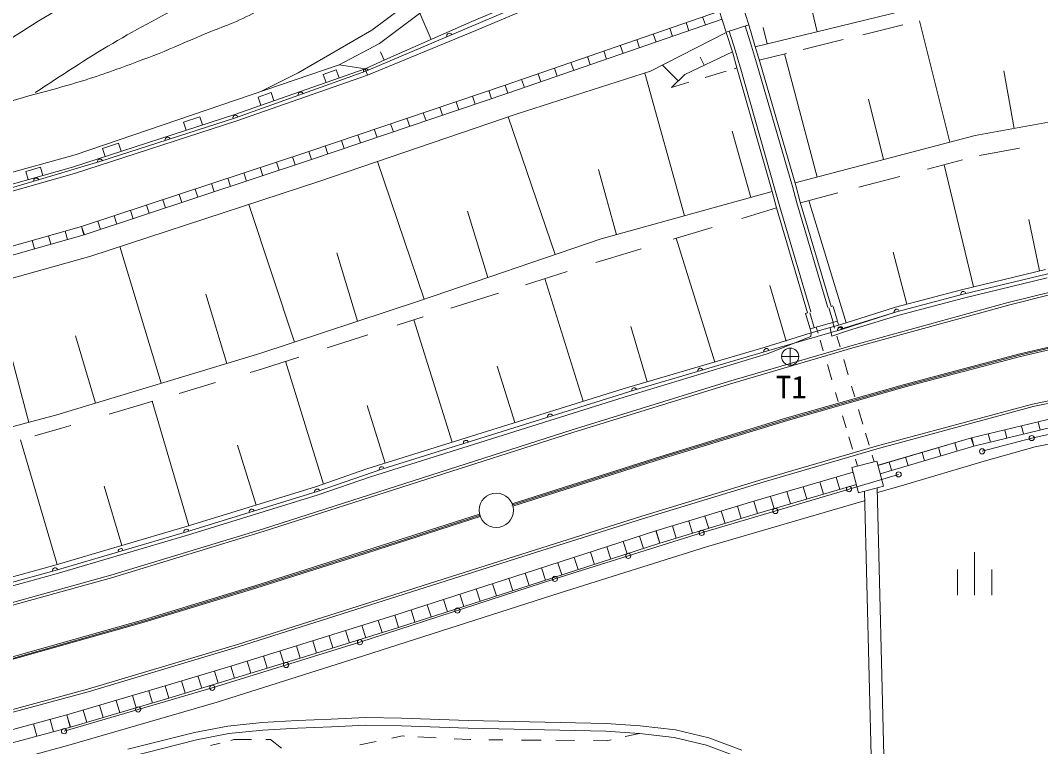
# Model space of a CAD drawing. Units: millimetres, scale not verified. Extents: x 40000 to 680000, y 20000 to 380000.
# Drawn here: x 155515 to 214966, y 263838 to 306194 of the extents above; entities that cross this region are included whole.
import ezdxf
from ezdxf.enums import TextEntityAlignment as Align

# ---------------------------------------------------------------- set-up
doc = ezdxf.new("R2010")
doc.units = ezdxf.units.MM
doc.header["$LTSCALE"] = 1000
for name, color, linetype, lineweight in [('M-BGD-EXST', 3, 'Continuous', 13), ('M-BGD-RSTR', 2, 'Continuous', 13), ('M-TTL-FRAM', 7, 'Continuous', 13), ('M-TTL-TXT', 7, 'Continuous', 13)]:
    doc.layers.add(name, color=color, linetype=linetype, lineweight=lineweight)
doc.styles.add('ＭＳ ゴシック', font='')
doc.styles.get('ＭＳ ゴシック').set_extended_font_data('MS Gothic')

msp = doc.modelspace()

# ---------------------------------------------------------------- linework, layer by layer
at = {"layer": 'M-BGD-EXST'}
for p, q in [((200871, 286584), (199871, 286584)), ((200371, 287084), (200371, 286084))]:
    msp.add_line(p, q, dxfattribs=at)
for centre, radius in [((200371, 286584), 500), ((183243, 277623), 1000)]:
    msp.add_circle(centre, radius, dxfattribs=at)
at = {"layer": 'M-BGD-RSTR'}
for p, q in [((213746, 286663), (217285, 287506)), ((207096, 284899), (213746, 286663)), ((200411, 282998), (207096, 284899)), ((193053, 280758), (200411, 282998)), ((188314, 279247), (193053, 280758)), ((184155, 277915), (188314, 279247)), ((177098, 275654), (182331, 277330)), ((169804, 273339), (177098, 275654)), ((162907, 271215), (169804, 273339)), ((154835, 268925), (162907, 271215))]:
    msp.add_line(p, q, dxfattribs=at)
at = {"layer": 'M-TTL-FRAM'}
for p, q in [((195094, 311521), (175650, 303223)), ((193038, 310893), (181827, 306121)), ((193166, 310300), (182054, 305609)), ((178730, 307677), (175992, 305621)), ((198332, 304643), (209687, 307424)), ((201398, 307803), (201955, 305530)), ((179322, 307008), (176450, 304853)), ((196640, 305516), (196223, 306831)), ((197545, 307251), (197963, 305936)), ((178787, 306606), (179454, 305082)), ((183761, 302421), (196253, 306737)), ((183923, 301948), (196404, 306260)), ((195270, 306397), (195433, 305925)), ((175992, 305621), (171705, 303131)), ((182054, 305609), (175742, 302995)), ((181827, 306121), (176760, 303902)), ((193352, 305735), (193515, 305262)), ((194311, 306066), (194474, 305593)), ((197963, 305936), (196640, 305516)), ((198113, 304681), (197757, 305870)), ((198307, 304733), (197963, 305936)), ((198805, 305781), (199041, 304817)), ((204605, 305356), (206929, 305925)), ((204605, 305356), (206929, 305925)), ((207919, 306167), (209678, 299099)), ((191434, 305072), (191597, 304599)), ((196635, 305494), (192240, 303230)), ((192393, 305403), (192556, 304931)), ((197003, 304351), (196635, 305494)), ((197195, 304408), (196819, 305573)), ((201132, 304505), (203466, 305077)), ((201132, 304505), (203466, 305077)), ((174084, 303602), (176450, 304853)), ((189516, 304409), (189679, 303937)), ((190475, 304741), (190638, 304268)), ((197454, 303474), (197195, 304408)), ((198413, 303715), (198113, 304681)), ((198605, 303773), (198307, 304733)), ((176760, 303902), (175610, 303373)), ((176496, 304359), (176706, 303878)), ((188556, 304078), (188720, 303605)), ((194225, 303047), (197003, 304351)), ((195137, 304050), (195358, 303579)), ((197262, 303420), (197003, 304351)), ((198572, 303878), (200151, 304265)), ((200047, 304240), (201942, 297058)), ((158703, 298362), (174084, 303602)), ((175610, 303373), (168006, 300710)), ((175650, 303223), (168051, 300510)), ((173164, 303046), (173924, 303312)), ((173924, 303312), (174089, 302840)), ((175610, 303373), (174084, 303602)), ((175610, 303373), (175742, 302995)), ((192240, 303230), (184466, 300742)), ((186638, 303415), (186802, 302942)), ((187597, 303746), (187761, 303274)), ((192941, 303591), (193851, 302675)), ((196638, 303234), (195422, 302872)), ((197262, 303420), (197105, 303374)), ((199315, 296213), (197262, 303420)), ((199507, 296268), (197454, 303475)), ((200515, 296507), (198413, 303715)), ((200707, 296563), (198605, 303773)), ((212832, 303251), (213433, 299897)), ((175742, 302995), (168134, 300331)), ((171705, 303131), (169519, 302046)), ((173164, 303046), (173329, 302574)), ((184720, 302752), (184883, 302280)), ((185679, 303084), (185842, 302611)), ((191905, 303123), (194220, 294796)), ((193461, 302288), (194225, 303047)), ((172324, 298551), (183761, 302421)), ((182808, 302099), (182968, 301625)), ((183761, 302421), (183921, 301947)), ((183761, 302421), (183924, 301948)), ((194463, 302587), (193461, 302288)), ((169362, 301714), (170122, 301981)), ((169362, 301714), (169527, 301242)), ((170122, 301981), (170288, 301509)), ((172482, 298077), (183923, 301948)), ((180902, 301453), (181062, 300980)), ((181855, 301776), (182015, 301302)), ((204932, 301605), (205810, 298079)), ((179949, 301131), (180109, 300657)), ((211154, 299489), (220280, 301124)), ((211154, 299489), (220280, 301124)), ((168006, 300710), (158557, 297641)), ((168134, 300331), (158674, 297258)), ((168051, 300510), (160152, 297959)), ((165017, 300265), (165962, 300572)), ((165017, 300265), (165172, 299789)), ((165962, 300572), (166117, 300096)), ((184466, 300742), (172913, 296793)), ((178042, 300486), (178203, 300012)), ((178995, 300808), (179156, 300335)), ((183946, 300576), (186681, 292534)), ((176136, 299841), (176296, 299367)), ((177089, 300163), (177249, 299690)), ((196999, 299734), (198074, 295868)), ((174230, 299196), (174390, 298722)), ((175183, 299518), (175343, 299045)), ((200662, 296720), (211154, 299489)), ((159085, 294164), (172324, 298551)), ((160293, 298730), (161238, 299037)), ((160293, 298730), (160447, 298255)), ((161238, 299037), (161392, 298562)), ((172324, 298551), (172481, 298076)), ((172324, 298551), (172484, 298077)), ((173277, 298873), (173437, 298400)), ((211414, 298316), (213732, 298732)), ((211414, 298316), (213732, 298732)), ((140937, 293377), (158703, 298362)), ((160152, 297959), (152726, 295744)), ((159232, 293685), (172482, 298077)), ((170432, 297924), (170590, 297449)), ((171378, 298237), (171535, 297763)), ((176318, 297957), (179044, 289937)), ((208373, 297514), (210418, 298054)), ((208373, 297514), (210418, 298054)), ((158557, 297641), (141273, 292739)), ((158674, 297258), (141371, 292351)), ((155828, 297387), (156693, 297632)), ((155828, 297387), (155965, 296905)), ((156693, 297632), (156829, 297151)), ((168541, 297297), (168699, 296823)), ((169487, 297611), (169644, 297136)), ((189201, 297503), (190260, 293695)), ((209347, 297771), (211066, 290650)), ((172913, 296793), (159620, 292448)), ((166650, 296671), (166807, 296196)), ((167596, 296984), (167753, 296509)), ((204372, 296458), (206760, 297088)), ((204372, 296458), (206760, 297088)), ((165704, 296357), (165862, 295883)), ((199315, 296213), (189362, 293445)), ((199580, 295256), (199315, 296213)), ((199773, 295311), (199508, 296266)), ((200767, 295547), (200514, 296512)), ((200959, 295601), (200707, 296563)), ((200971, 295561), (203156, 296137)), ((163813, 295731), (163971, 295256)), ((164759, 296044), (164916, 295569)), ((202567, 289450), (200767, 295547)), ((202758, 289507), (200959, 295601)), ((201466, 295691), (203627, 288549)), ((161922, 295104), (162079, 294629)), ((162868, 295417), (163025, 294943)), ((168830, 295458), (171482, 287435)), ((181575, 295074), (182752, 291198)), ((199580, 295256), (197558, 294646)), ((201386, 289134), (199580, 295256)), ((201578, 289191), (199773, 295311)), ((160031, 294477), (160188, 294002)), ((160977, 294790), (161134, 294316)), ((214273, 294581), (214893, 291586)), ((141769, 289300), (159085, 294164)), ((158123, 293894), (158259, 293412)), ((159085, 294164), (159221, 293682)), ((159085, 294164), (159243, 293689)), ((195828, 294123), (193548, 293434)), ((141892, 288815), (159232, 293685)), ((156199, 293353), (156334, 292872)), ((157161, 293623), (157297, 293142)), ((189362, 293445), (178770, 289844)), ((193722, 293487), (195982, 286266)), ((161304, 292998), (163724, 285026)), ((173952, 292646), (175164, 288652)), ((191698, 292876), (189762, 292291)), ((206375, 292668), (207176, 289638)), ((159620, 292448), (142296, 287559)), ((189762, 292291), (189055, 292069)), ((187369, 291539), (184942, 290777)), ((215248, 291660), (210354, 290479)), ((215248, 291660), (210354, 290479)), ((215382, 291416), (210456, 290235)), ((215382, 291416), (210456, 290235)), ((153867, 290824), (156000, 282746)), ((186076, 291133), (188315, 283978)), ((199191, 290738), (200142, 287482)), ((215358, 291172), (210477, 289994)), ((215358, 291172), (210477, 289994)), ((166328, 290218), (167552, 286187)), ((183379, 290286), (180593, 289412)), ((210354, 290479), (206508, 289462)), ((210354, 290479), (206508, 289462)), ((210456, 290235), (206577, 289199)), ((210456, 290235), (206577, 289199)), ((212992, 289717), (215600, 290363)), ((213028, 289571), (215635, 290217)), ((178770, 289844), (169464, 286768)), ((202864, 289544), (202758, 289507)), ((203987, 287241), (212992, 289717)), ((204028, 287097), (213032, 289572)), ((210477, 289994), (206643, 288981)), ((210477, 289994), (206643, 288981)), ((201386, 289134), (201272, 289101)), ((201530, 288208), (201272, 289101)), ((201770, 288277), (201521, 289139)), ((202883, 288587), (202635, 289437)), ((203123, 288658), (202872, 289516)), ((206577, 289199), (203302, 288186)), ((206577, 289199), (203431, 288179)), ((206508, 289462), (203645, 288554)), ((206643, 288981), (203765, 288108)), ((178988, 288908), (177469, 288416)), ((178445, 288732), (180680, 281589)), ((191096, 288341), (192039, 285114)), ((203123, 288658), (201530, 288208)), ((203191, 288417), (201598, 287967)), ((202955, 288247), (202856, 288582)), ((203191, 288417), (203123, 288658)), ((203645, 288554), (203191, 288417)), ((213755, 286745), (221137, 288432)), ((158733, 287798), (159896, 283864)), ((175759, 287862), (173394, 287096)), ((198925, 287126), (201598, 287967)), ((203431, 288179), (198991, 286905)), ((201585, 287759), (199290, 286839)), ((201598, 287967), (201530, 288208)), ((201598, 287967), (201585, 287759)), ((201997, 287960), (201894, 288311)), ((202808, 287776), (202700, 288255)), ((203765, 288108), (202808, 287776)), ((203277, 287160), (203093, 287782)), ((213788, 286598), (221167, 288285)), ((196784, 285127), (203987, 287241)), ((202305, 286922), (202122, 287538)), ((169464, 286768), (157643, 283180)), ((171734, 286559), (169629, 285878)), ((198925, 287126), (190632, 284703)), ((199039, 286743), (190690, 284212)), ((198991, 286905), (191284, 284620)), ((196828, 284983), (204028, 287097)), ((199290, 286839), (199039, 286743)), ((213755, 286745), (207038, 284958)), ((213793, 286600), (207078, 284813)), ((170960, 286309), (173181, 279138)), ((183304, 286033), (184337, 282733)), ((202806, 285231), (202540, 286127)), ((203761, 285528), (203497, 286419)), ((169629, 285878), (168901, 285662)), ((214492, 283815), (222142, 285409)), ((166880, 285065), (164776, 284442)), ((187668, 282306), (196784, 285127)), ((187713, 282163), (196828, 284983)), ((207038, 284958), (200173, 283004)), ((207078, 284813), (200216, 282860)), ((204140, 284245), (203956, 284868)), ((214523, 283668), (222168, 285262)), ((190632, 284703), (175703, 280032)), ((190690, 284212), (175926, 279580)), ((191284, 284620), (176573, 280016)), ((203179, 283971), (203022, 284500)), ((163229, 283984), (160690, 283233)), ((163201, 283976), (165336, 276720)), ((175721, 283740), (176776, 280368)), ((205393, 281356), (214492, 283815)), ((205434, 281211), (214531, 283670)), ((223201, 283752), (214447, 281833)), ((157643, 283180), (144006, 279580)), ((200173, 283004), (192837, 280766)), ((203634, 282434), (203426, 283137)), ((204613, 282649), (204362, 283496)), ((216769, 283254), (210940, 281839)), ((216769, 283254), (210940, 281839)), ((214641, 281318), (223336, 283106)), ((157913, 282412), (156349, 281971)), ((158459, 282573), (157913, 282412)), ((200216, 282860), (192882, 280623)), ((216881, 282767), (211069, 281356)), ((216881, 282767), (211069, 281356)), ((213857, 282547), (213975, 282061)), ((213857, 282547), (213975, 282061)), ((214826, 282782), (214944, 282296)), ((214826, 282782), (214944, 282296)), ((169675, 276544), (187668, 282306)), ((169720, 276401), (187713, 282163)), ((204003, 281188), (203788, 281915)), ((204976, 281422), (204768, 282125)), ((210940, 281839), (205483, 280238)), ((210940, 281839), (205509, 280246)), ((210929, 281835), (211069, 281356)), ((210929, 281835), (211069, 281356)), ((210951, 281842), (211069, 281356)), ((210951, 281842), (211069, 281356)), ((214447, 281833), (211560, 281061)), ((211920, 282077), (212038, 281591)), ((211920, 282077), (212038, 281591)), ((212889, 282312), (213007, 281826)), ((212889, 282312), (213007, 281826)), ((155520, 281738), (157661, 274461)), ((168172, 281420), (169247, 277927)), ((198808, 279432), (205393, 281356)), ((198851, 279288), (205434, 281211)), ((211069, 281356), (205613, 279755)), ((211069, 281356), (205613, 279755)), ((209014, 281274), (209155, 280794)), ((209014, 281274), (209155, 280794)), ((209971, 281555), (210112, 281075)), ((209971, 281555), (210112, 281075)), ((211670, 280477), (214641, 281318)), ((192837, 280766), (184167, 278003)), ((192882, 280623), (184214, 277861)), ((205263, 280454), (205150, 280835)), ((207099, 280712), (207240, 280233)), ((207099, 280712), (207240, 280233)), ((208057, 280993), (208197, 280513)), ((208057, 280993), (208197, 280513)), ((175703, 280032), (172718, 278996)), ((205415, 280495), (203970, 280108)), ((203970, 280108), (204362, 278649)), ((204297, 280195), (204178, 280597)), ((205806, 279036), (205415, 280495)), ((206142, 280432), (206283, 279952)), ((206142, 280432), (206283, 279952)), ((206838, 279041), (211670, 280477)), ((176573, 280016), (172811, 278710)), ((175926, 279580), (172874, 278520)), ((191721, 277274), (198808, 279432)), ((204039, 279850), (198261, 278152)), ((203053, 279560), (203264, 278840)), ((203803, 278857), (206694, 279715)), ((160403, 279032), (161422, 275568)), ((172718, 278996), (165108, 276653)), ((191765, 277131), (198851, 279288)), ((195214, 276305), (203803, 278857)), ((204234, 279125), (198476, 277433)), ((201137, 278997), (201349, 278277)), ((202095, 279278), (202306, 278559)), ((204362, 278649), (205806, 279036)), ((205438, 278937), (205893, 261181)), ((205453, 278665), (206838, 279041)), ((172811, 278710), (165194, 276365)), ((172874, 278520), (165252, 276174)), ((199222, 278434), (199433, 277714)), ((200180, 278715), (200391, 277996)), ((204703, 278740), (205153, 261162)), ((198261, 278152), (192553, 276416)), ((204693, 278178), (195493, 275485)), ((197308, 277862), (197526, 277144)), ((198258, 278150), (198476, 277433)), ((198264, 278153), (198476, 277433)), ((182269, 277393), (175643, 275269)), ((182315, 277250), (175688, 275126)), ((185111, 275179), (191721, 277274)), ((185156, 275036), (191765, 277131)), ((198476, 277433), (192777, 275700)), ((195408, 277284), (195627, 276567)), ((196358, 277573), (196576, 276855)), ((165108, 276653), (157458, 274401)), ((160783, 273835), (169675, 276544)), ((193509, 276706), (193727, 275989)), ((194459, 276995), (194677, 276278)), ((165194, 276365), (157540, 274113)), ((165252, 276174), (157594, 273921)), ((160825, 273691), (169720, 276401)), ((192553, 276416), (184928, 273949)), ((186664, 273620), (195214, 276305)), ((191594, 276106), (191825, 275392)), ((192547, 276414), (192777, 275700)), ((192559, 276418), (192777, 275700)), ((175643, 275269), (169182, 273224)), ((192777, 275700), (185159, 273235)), ((195493, 275485), (186961, 272815)), ((189690, 275489), (189921, 274776)), ((190642, 275797), (190873, 275084)), ((168165, 269798), (185111, 275179)), ((168210, 269654), (185156, 275036)), ((175688, 275126), (169227, 273081)), ((187785, 274873), (188016, 274160)), ((188737, 275181), (188968, 274468)), ((211119, 275171), (211119, 272671)), ((157458, 274401), (149797, 272296)), ((157540, 274113), (149871, 272005)), ((185881, 274257), (186111, 273543)), ((186833, 274565), (187064, 273851)), ((210119, 274171), (210119, 272671)), ((212119, 272671), (212119, 274171)), ((157594, 273921), (149921, 271811)), ((151700, 271308), (160783, 273835)), ((151738, 271163), (160825, 273691)), ((175301, 269929), (186664, 273620)), ((184928, 273949), (177327, 271501)), ((183978, 273643), (184208, 272929)), ((184928, 273949), (185159, 273235)), ((184928, 273949), (185158, 273235)), ((169182, 273224), (162690, 271233)), ((169227, 273081), (162733, 271089)), ((185159, 273235), (177554, 270787)), ((182078, 273031), (182308, 272317)), ((183028, 273337), (183258, 272623)), ((186961, 272815), (175515, 269128)), ((180177, 272419), (180407, 271705)), ((181128, 272725), (181357, 272011)), ((178277, 271807), (178507, 271093)), ((179227, 272113), (179457, 271399)), ((162690, 271233), (154565, 268939)), ((177327, 271501), (171596, 269711)), ((176372, 271203), (176596, 270487)), ((177327, 271501), (177557, 270788)), ((177327, 271501), (177551, 270786)), ((162733, 271089), (154604, 268794)), ((177554, 270787), (171818, 268994)), ((174462, 270606), (174685, 269890)), ((175417, 270905), (175640, 270189)), ((166695, 267270), (175301, 269929)), ((172551, 270009), (172775, 269293)), ((173507, 270308), (173730, 269592)), ((159422, 267184), (168165, 269798)), ((159464, 267040), (168210, 269654)), ((171596, 269711), (167772, 268538)), ((170640, 269418), (170860, 268701)), ((171596, 269711), (171820, 268995)), ((171596, 269711), (171816, 268994)), ((175515, 269128), (166979, 266429)), ((171818, 268994), (167991, 267821)), ((168728, 268831), (168948, 268114)), ((169684, 269124), (169904, 268407)), ((167772, 268538), (163952, 267377)), ((166817, 268248), (167035, 267530)), ((167772, 268538), (167992, 267821)), ((167772, 268538), (167990, 267821)), ((167991, 267821), (164167, 266659)), ((164907, 267667), (165125, 266950)), ((165862, 267958), (166080, 267240)), ((152501, 265296), (159422, 267184)), ((152539, 265151), (159464, 267040)), ((158057, 264738), (166695, 267270)), ((163952, 267377), (158225, 265688)), ((162997, 267096), (163210, 266376)), ((163952, 267377), (164170, 266660)), ((163952, 267377), (164164, 266658)), ((166979, 266429), (158344, 263917)), ((164167, 266659), (158428, 264966)), ((161088, 266533), (161301, 265813)), ((162043, 266814), (162255, 266095)), ((159179, 265970), (159391, 265250)), ((160134, 266251), (160346, 265532)), ((158225, 265688), (154347, 264651)), ((156286, 265170), (156480, 264445)), ((157255, 265429), (157449, 264704)), ((158225, 265688), (158437, 264969)), ((158225, 265688), (158419, 264964)), ((169602, 265243), (167600, 265040)), ((171650, 265370), (169602, 265243)), ((173616, 265445), (171650, 265370)), ((175644, 265543), (173616, 265445)), ((177726, 265507), (175644, 265543)), ((181618, 265366), (177726, 265507)), ((189659, 265187), (181618, 265366)), ((191631, 265055), (189659, 265187)), ((158428, 264966), (154538, 263926)), ((165669, 264665), (161781, 263681)), ((167600, 265040), (165669, 264665)), ((167666, 264595), (165768, 264226)), ((169639, 264794), (167666, 264595)), ((171672, 264920), (169639, 264794)), ((173635, 264995), (171672, 264920)), ((175651, 265093), (173635, 264995)), ((177714, 265057), (175651, 265093)), ((181605, 264917), (177714, 265057)), ((189639, 264738), (181605, 264917)), ((191591, 264606), (189639, 264738)), ((190748, 264421), (191591, 264606)), ((193610, 264379), (191591, 264606)), ((193689, 264823), (191631, 265055)), ((195639, 264347), (193689, 264823)), ((165768, 264226), (161886, 263244)), ((166598, 263897), (167164, 264044)), ((167778, 264204), (167943, 264247)), ((167943, 264247), (168985, 264249)), ((169822, 264251), (170089, 264251)), ((170089, 264251), (170729, 263751)), ((175297, 263945), (176239, 264139)), ((177167, 264330), (177790, 264458)), ((177790, 264458), (177901, 264452)), ((178666, 264411), (179740, 264353)), ((180785, 264296), (181702, 264247)), ((181702, 264247), (181770, 264246)), ((182811, 264238), (183628, 264231)), ((184707, 264222), (185858, 264212)), ((186713, 264205), (187809, 264196)), ((188906, 264187), (189652, 264180)), ((189652, 264180), (189932, 264242)), ((195506, 263916), (193610, 264379)), ((197559, 263625), (195639, 264347)), ((158344, 263917), (156066, 263298)), ((197392, 263206), (195506, 263916))]:
    msp.add_line(p, q, dxfattribs=at)
for centre in [(214447, 281833), (211560, 281061), (206694, 279715), (203803, 278857), (199509, 277581), (195214, 276305), (190939, 274962), (186664, 273620), (180983, 271775), (175301, 269929), (170998, 268600), (166695, 267270), (162376, 266004), (158057, 264738)]:
    msp.add_circle(centre, 150, dxfattribs=at)
for centre, start, end in [((180511, 305298), 23.10911, 203.10911), ((175650, 303223), 23.10911, 199.64986), ((171850, 301867), 19.64986, 199.64986), ((168051, 300510), 19.64986, 197.89727), ((164102, 299235), 17.89727, 197.89727), ((160152, 297959), 17.89727, 196.60955), ((156439, 296852), 16.60955, 196.60955), ((210456, 290235), 13.48813, 194.94606), ((210456, 290235), 13.48813, 194.94606), ((206577, 289199), 14.94606, 197.18579), ((206577, 289199), 14.94606, 197.18579), ((203287, 288137), 16.00991, 196.00991), ((203302, 288186), 17.18579, 197.18579), ((198991, 286905), 16.00991, 196.51465), ((195138, 285762), 16.51465, 196.51465), ((191284, 284620), 16.51465, 197.37632), ((186381, 283085), 17.37632, 197.37632), ((181477, 281551), 17.37632, 197.37632), ((176573, 280016), 17.37632, 199.14434), ((172811, 278710), 19.14434, 197.11344), ((169003, 277538), 17.11344, 197.11344), ((165194, 276365), 17.11344, 196.39633), ((161367, 275239), 16.39633, 196.39633), ((157540, 274113), 16.39633, 195.36892)]:
    msp.add_arc(centre, 150, start, end, dxfattribs=at)
msp.add_open_spline([(173326, 309118), (172485, 308607), (171644, 308096), (170797, 307590), (169861, 307031), (168917, 306479), (167916, 306057), (167476, 305871), (167025, 305711), (166580, 305534), (165871, 305252), (165179, 304928), (164476, 304629), (163696, 304297), (162903, 303995), (162107, 303700), (161062, 303313), (160013, 302936), (158949, 302611), (157782, 302254), (156597, 301958), (155425, 301622), (153670, 301118), (151943, 300523), (150227, 299901), (148935, 299433), (147649, 298950), (146363, 298467)], degree=3, knots=[0, 0, 0, 0, 1, 1, 1, 2, 2, 2, 3, 3, 3, 4, 4, 4, 5, 5, 5, 6, 6, 6, 7, 7, 7, 8, 8, 8, 9, 9, 9, 9], dxfattribs=at)
at = {"layer": 'M-TTL-TXT'}
for points, knots in [([(146265, 298820), (147095, 299396), (147925, 299972), (148734, 300575), (149284, 300985), (149825, 301407), (150372, 301822), (150918, 302237), (151470, 302644), (152023, 303051), (152274, 303236), (152526, 303421), (152779, 303604), (153032, 303787), (153286, 303969), (153541, 304149), (153796, 304329), (154052, 304507), (154310, 304684), (155992, 305835), (157735, 306907), (159542, 307843), (163031, 309652), (166753, 310958), (170386, 312508), (173895, 314005), (177322, 315729), (180492, 317790), (184176, 320185), (187512, 323034), (190971, 325904), (193476, 327982), (196045, 330070), (198983, 331188), (201631, 332195), (204578, 332415), (207483, 332777), (210393, 333141), (213261, 333648), (216105, 333628), (221072, 333592), (225968, 331946), (230864, 330301)], [0, 0, 0, 0, 1, 1, 1, 2, 2, 2, 3, 3, 3, 4, 4, 4, 5, 5, 5, 6, 6, 6, 7, 7, 7, 8, 8, 8, 9, 9, 9, 10, 10, 10, 11, 11, 11, 12, 12, 12, 13, 13, 13, 14, 14, 14, 14]), ([(156383, 301982), (157872, 302965), (159360, 303948), (160893, 304854), (163890, 306626), (167055, 308101), (170199, 309621), (173115, 311031), (176012, 312480), (178762, 314176), (181514, 315873), (184118, 317818), (186527, 319997), (188205, 321514), (189787, 323145), (191613, 324447), (193633, 325888), (195951, 326927), (198311, 327767), (200025, 328377), (201762, 328882), (203509, 329330), (205867, 329935), (208245, 330435), (210702, 330720), (213780, 331077), (216982, 331095), (219867, 330163), (221784, 329544), (223562, 328506), (225339, 327469)], [0, 0, 0, 0, 1, 1, 1, 2, 2, 2, 3, 3, 3, 4, 4, 4, 5, 5, 5, 6, 6, 6, 7, 7, 7, 8, 8, 8, 9, 9, 9, 10, 10, 10, 10])]:
    msp.add_open_spline(points, degree=3, knots=knots, dxfattribs=at)

# ---------------------------------------------------------------- texts
at = {"layer": 'M-BGD-EXST', "style": 'ＭＳ ゴシック'}
msp.add_text('T1', height=1320, dxfattribs=at).set_placement((199541, 283752), align=Align.BOTTOM_LEFT)

doc.saveas('drawing.dxf')
